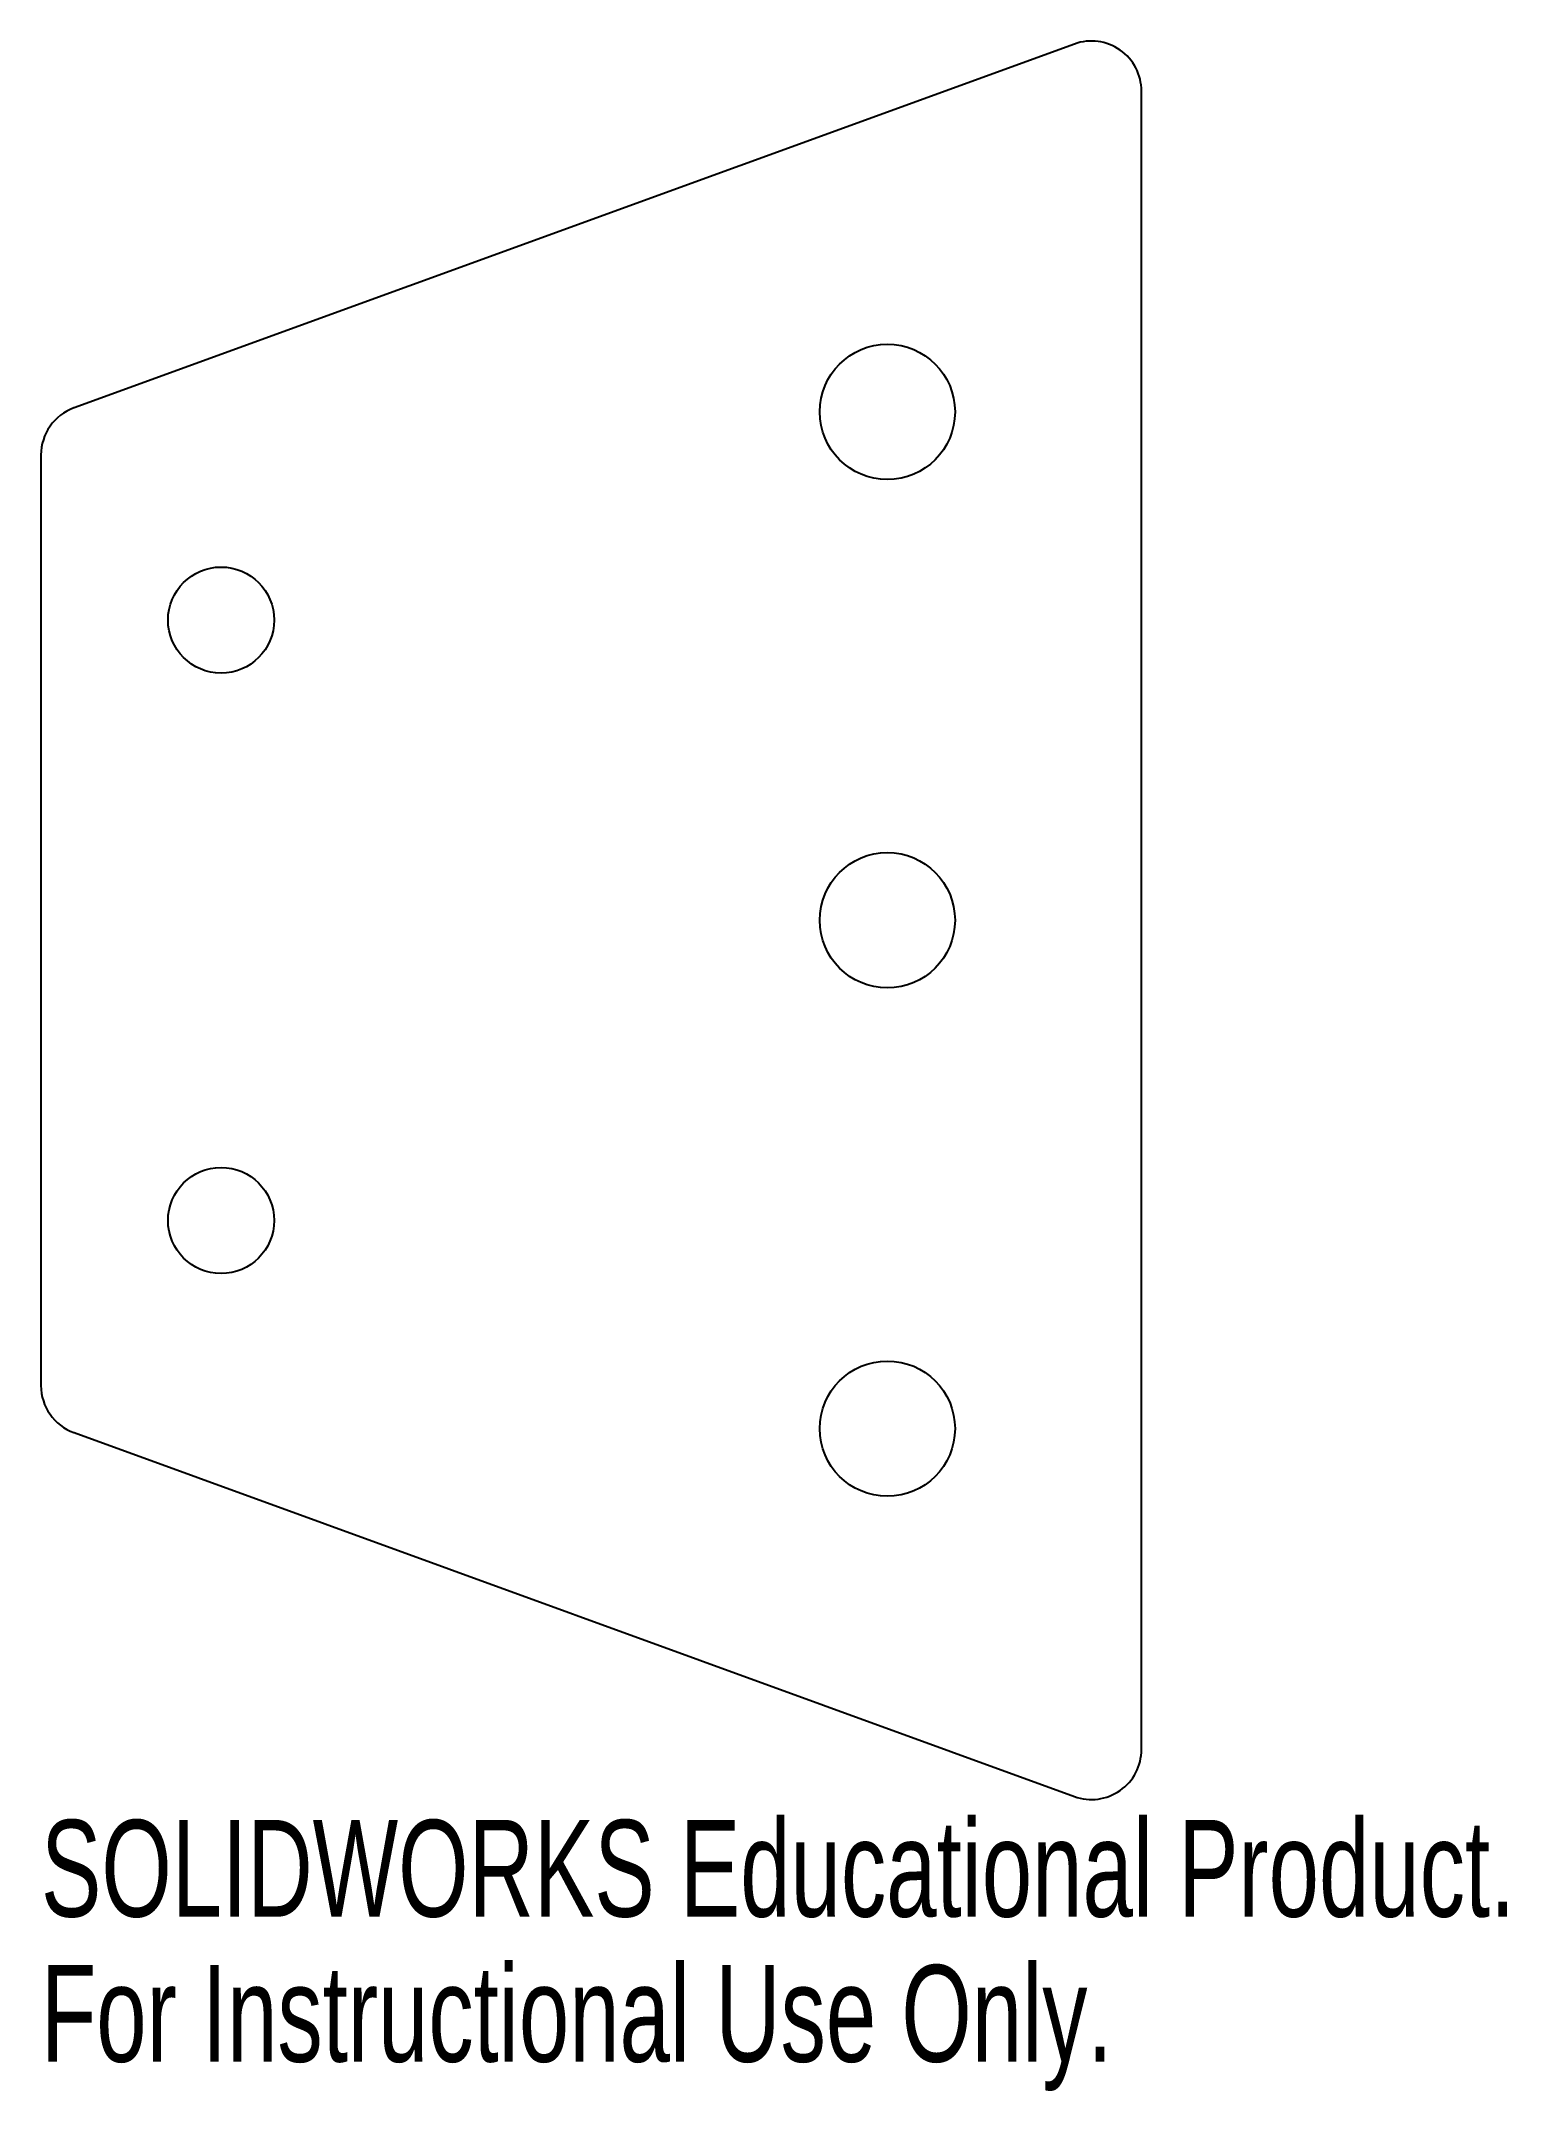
# Model space of a CAD drawing. Header units: millimetres. Extents: x -28 to 46, y -58 to 44.
import ezdxf

# ---------------------------------------------------------------- set-up
doc = ezdxf.new("R2010")
doc.units = ezdxf.units.MM
doc.styles.add('SLDTEXTSTYLE0', font='TXT', dxfattribs={"width": 0.7})

msp = doc.modelspace()

# ---------------------------------------------------------------- linework, layer by layer
at = {"color": 7, "linetype": 'Continuous', "lineweight": 25}
for p, q in [((24.15, 43.78), (-25.85, 25.6)), ((27.5, -41.43), (27.5, 41.43)), ((-27.5, 23.25), (-27.5, -23.25)), ((-25.85, -25.6), (24.15, -43.78))]:
    msp.add_line(p, q, dxfattribs=at)
for centre, radius in [((14.8, 25.4), 3.38), ((-18.5, 15), 2.65), ((14.8, 0), 3.38), ((-18.5, -15), 2.65), ((14.8, -25.4), 3.38)]:
    msp.add_circle(centre, radius, dxfattribs=at)
for centre, start, end in [((25, 41.43), 0, 109.9831), ((-25, 23.25), 109.9831, 180), ((-25, -23.25), 180, 250.0169), ((25, -41.43), 250.0169, 0)]:
    msp.add_arc(centre, 2.5, start, end, dxfattribs=at)

# ---------------------------------------------------------------- texts
at = {"color": 7, "linetype": 'Continuous', "char_height": 4.8336, "attachment_point": 1, "style": 'SLDTEXTSTYLE0'}
for s, insert in [('SOLIDWORKS Educational Product.', (-27.5, -44.95)), ('For Instructional Use Only.', (-27.5, -52.2))]:
    msp.add_mtext(s, dxfattribs=dict(at, insert=insert))

doc.saveas('drawing.dxf')
